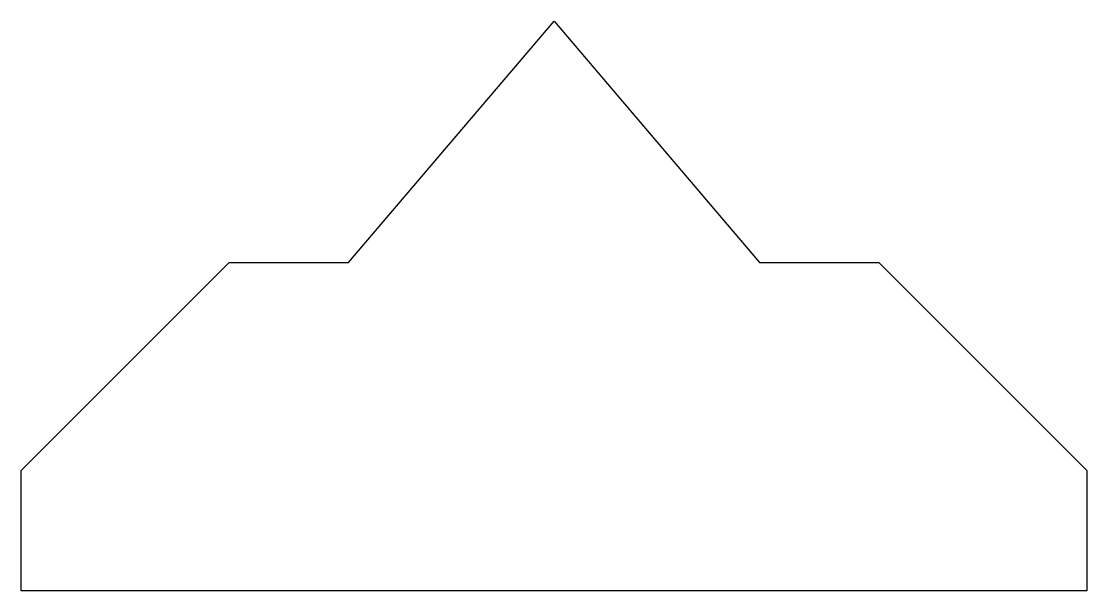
# Model space of a CAD drawing. Extents: x -5 to 5, y 0 to 5.3.
import ezdxf

# ---------------------------------------------------------------- set-up
doc = ezdxf.new("R2010")
doc.units = 0
doc.layers.add('MODELSKETCH_VISIBLE', color=7, linetype='CONTINUOUS')

msp = doc.modelspace()

# ---------------------------------------------------------------- linework, layer by layer
at = {"layer": 'MODELSKETCH_VISIBLE'}
for p, q in [((-1.928, 3.078), (0, 5.338)), ((0, 5.338), (1.928, 3.078)), ((-5, 1.127), (-3.049, 3.078)), ((-3.049, 3.078), (-1.928, 3.078)), ((1.928, 3.078), (3.049, 3.078)), ((3.049, 3.078), (5, 1.127)), ((-5, 0), (-5, 1.127)), ((5, 1.127), (5, 0)), ((5, 0), (-5, 0))]:
    msp.add_line(p, q, dxfattribs=at)

doc.saveas('drawing.dxf')
